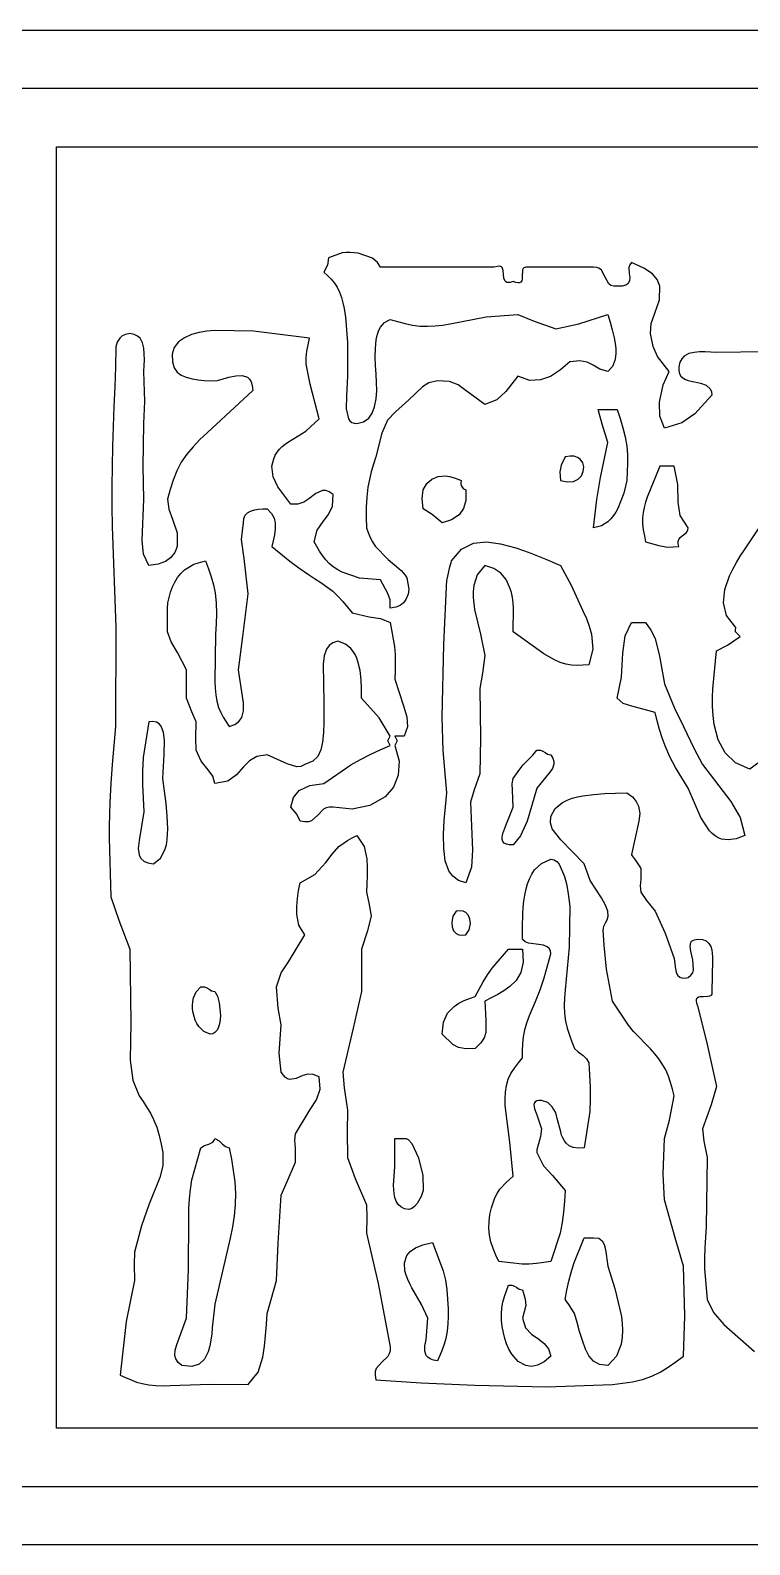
# Model space of a CAD drawing. Extents: x -1323 to 1705, y -706 to 926.
# Drawn here: x 258.9 to 283.6, y -57.6 to -5.6 of the extents above; entities that cross this region are included whole.
import ezdxf

# ---------------------------------------------------------------- set-up
doc = ezdxf.new("R2010")
doc.units = 0
doc.layers.add('CAMADA_1', color=7, linetype='CONTINUOUS')

msp = doc.modelspace()

# ---------------------------------------------------------------- linework, layer by layer
at = {"layer": 'CAMADA_1'}
for points in [[(255.8112, -5.6467), (385.8113, -5.6467), (385.8113, -57.6467), (255.8112, -57.6467), (255.8112, -5.6467)], [(383.8113, -55.6467), (383.8113, -7.6467), (257.8113, -7.6467), (257.8113, -55.6467), (383.8113, -55.6467)], [(381.8113, -53.6467), (259.8113, -53.6467), (259.8113, -9.6467), (381.8113, -9.6467), (381.8113, -53.6467)], [(278.7407, -19.7999), (278.5514, -19.1699), (278.4156, -18.6619), (279.0659, -18.6619), (279.1682, -18.9769), (279.2623, -19.2929), (279.34, -19.611), (279.3932, -19.9321), (279.4154, -20.2213), (279.4181, -20.5129), (279.4078, -20.8062), (279.391, -21.1003), (279.2937, -21.5369), (279.0863, -22.0678), (279.0162, -22.192), (278.9372, -22.3106), (278.8478, -22.4211), (278.7466, -22.5213), (278.5205, -22.6655), (278.2531, -22.7259), (278.3715, -21.7622), (278.4947, -21.0006), (278.7407, -19.7999)], [(277.115, -21.1003), (277.3606, -21.156), (277.5638, -21.1369), (277.7231, -21.0594), (277.8365, -20.94), (277.902, -20.7951), (277.9178, -20.6412), (277.8819, -20.4947), (277.7924, -20.3723), (277.7021, -20.3119), (277.5866, -20.2745), (277.4453, -20.2647), (277.2777, -20.2875), (277.1377, -20.5766), (277.1005, -20.8127), (277.115, -21.1003)], [(280.0412, -23.2137), (280.4946, -23.3325), (280.7962, -23.3949), (281.1791, -23.3762), (281.1605, -23.2764), (281.1619, -23.1964), (281.1797, -23.1329), (281.2294, -23.0607), (281.2965, -23.0059), (281.4359, -22.9015), (281.4712, -22.8554), (281.4951, -22.7981), (281.5043, -22.7259), (281.2323, -22.3063), (281.156, -21.854), (281.1508, -21.2444), (281.0165, -20.6128), (280.5289, -20.6128), (280.0893, -21.6801), (280.0343, -21.8537), (279.9881, -22.0293), (279.9542, -22.2065), (279.9366, -22.3845), (279.9393, -22.5914), (279.9621, -22.7987), (279.9983, -23.0061), (280.0412, -23.2137)], [(272.401, -22.0758), (272.3606, -21.7185), (272.4052, -21.4297), (272.5212, -21.2089), (272.6951, -21.0553), (272.9136, -20.9683), (273.1631, -20.9472), (273.3006, -20.9658), (273.4355, -21.0013), (273.5688, -21.048), (273.7013, -21.1003), (273.6956, -21.1971), (273.7075, -21.2762), (273.7361, -21.3387), (273.7899, -21.3923), (273.8638, -21.4255), (273.8614, -21.7872), (273.7812, -22.0711), (273.6316, -22.2856), (273.3772, -22.4604), (273.051, -22.5634), (272.7055, -22.2719), (272.401, -22.0758)], [(271.2629, -30.2038), (271.1817, -30.0411), (271.2629, -29.8786), (270.8841, -29.2562), (270.2877, -28.5782), (270.285, -28.2603), (270.2705, -27.9443), (270.2325, -27.6319), (270.1591, -27.3249), (270.1163, -27.2028), (270.0637, -27.0847), (269.9991, -26.9737), (269.9205, -26.8726), (269.7278, -26.7199), (269.4748, -26.6274), (269.3001, -26.6813), (269.1694, -26.7711), (269.0766, -26.8927), (268.9959, -27.1257), (268.9679, -27.4072), (268.9871, -28.7407), (268.9913, -29.0795), (268.9895, -29.4178), (268.9753, -29.7554), (268.9427, -30.0919), (268.8898, -30.3585), (268.7835, -30.58), (268.6053, -30.7479), (268.3369, -30.8539), (268.2021, -30.9274), (268.0553, -30.9378), (267.7338, -30.8304), (267.0363, -30.5289), (266.6885, -30.5862), (266.4324, -30.7356), (266.2295, -30.938), (265.9865, -31.2109), (265.6862, -31.4264), (265.2483, -31.5044), (265.1775, -31.2567), (265.0179, -31.0357), (264.7757, -30.7406), (264.598, -30.3663), (264.593, -29.9548), (264.598, -29.391), (264.4592, -29.0496), (264.2729, -28.5782), (264.2722, -28.1223), (264.2729, -27.6027), (263.9634, -27.0066), (263.7416, -26.6424), (263.6227, -26.3023), (263.6136, -25.4986), (263.6352, -25.3081), (263.6706, -25.1195), (263.7215, -24.9344), (263.7893, -24.7543), (263.8692, -24.5924), (263.9653, -24.4396), (264.0778, -24.2992), (264.2068, -24.1745), (264.524, -23.979), (264.923, -23.864), (265.0224, -24.1365), (265.115, -24.4102), (265.1938, -24.686), (265.2521, -24.9653), (265.2895, -25.3152), (265.2966, -25.6695), (265.2849, -26.026), (265.266, -26.3821), (265.2425, -28.0077), (265.2534, -28.2352), (265.2745, -28.4611), (265.3124, -28.6825), (265.3737, -28.8961), (265.446, -29.0671), (265.534, -29.2324), (265.6323, -29.3939), (265.7359, -29.5536), (265.9332, -29.4811), (266.0743, -29.3772), (266.1668, -29.2463), (266.231, -29.0093), (266.2282, -28.7371), (266.0611, -27.6027), (266.2057, -26.4588), (266.3862, -25.0018), (266.2556, -23.788), (266.1607, -23.1312), (266.2236, -22.5634), (266.2348, -22.412), (266.2823, -22.297), (266.361, -22.2132), (266.4656, -22.1552), (266.6018, -22.1119), (266.7436, -22.0887), (266.889, -22.0789), (267.0363, -22.0758), (267.189, -22.2331), (267.2769, -22.3933), (267.3129, -22.5618), (267.3175, -22.7659), (267.2938, -22.9696), (267.2511, -23.1729), (267.1989, -23.3762), (267.5059, -23.6255), (267.816, -23.8709), (268.1323, -24.1085), (268.458, -24.3345), (268.6722, -24.4727), (268.8863, -24.6107), (269.095, -24.7546), (269.293, -24.9107), (269.4739, -25.0805), (269.6433, -25.2637), (269.8048, -25.4557), (269.9626, -25.6521), (270.5462, -25.7836), (270.9378, -25.8471), (271.2629, -25.9771), (271.4187, -26.804), (271.4393, -27.0831), (271.4437, -27.3639), (271.4372, -27.6456), (271.4254, -27.9279), (271.7223, -28.8436), (271.8393, -29.2149), (271.8678, -29.5629), (271.7507, -29.8786), (271.4254, -29.8786), (271.5068, -30.0411), (271.4254, -30.2038), (271.5705, -30.7448), (271.5452, -31.2247), (271.3762, -31.6345), (271.0903, -31.9652), (270.5734, -32.2676), (269.9596, -32.392), (269.3123, -32.3172), (269.1766, -32.317), (269.0678, -32.3436), (268.9799, -32.3911), (268.7841, -32.6016), (268.5679, -32.7918), (268.4641, -32.8235), (268.3349, -32.8297), (268.1742, -32.8045), (268.0576, -32.5637), (267.8492, -32.3172), (267.9475, -31.9862), (268.143, -31.7525), (268.5112, -31.5746), (268.9871, -31.5044), (269.9212, -30.8647), (270.2466, -30.6823), (270.5806, -30.5146), (270.9203, -30.3567), (271.2629, -30.2038)], [(277.7653, -25.327), (277.8899, -25.5842), (278.0065, -25.8442), (278.1073, -26.1097), (278.1841, -26.3837), (278.2262, -26.8986), (278.0905, -27.4402), (277.8905, -27.4495), (277.692, -27.452), (277.4963, -27.4413), (277.3049, -27.4104), (277.1068, -27.3503), (276.9147, -27.2665), (276.728, -27.1656), (276.5461, -27.0545), (275.4895, -26.3023), (275.5025, -25.4765), (275.4889, -25.3008), (275.4655, -25.1262), (275.4301, -24.954), (275.3805, -24.7856), (275.2519, -24.5079), (275.0691, -24.2842), (274.8255, -24.1214), (274.5141, -24.0265), (274.2601, -24.3419), (274.1375, -24.7086), (274.1155, -24.9149), (274.1162, -25.1221), (274.1355, -25.3288), (274.169, -25.5338), (274.3731, -26.3775), (274.5141, -27.1152), (274.4401, -27.7188), (274.3516, -28.253), (274.3716, -29.9494), (274.3516, -31.1789), (274.1547, -31.7317), (274.0265, -32.1545), (274.0942, -33.8023), (274.0593, -34.3867), (273.8638, -34.9179), (273.612, -34.8345), (273.42, -34.6968), (273.2805, -34.5114), (273.1544, -34.1592), (273.1064, -33.7383), (273.1001, -33.2609), (273.1222, -32.7837), (273.1633, -32.3065), (273.2138, -31.8294), (273.0868, -30.3776), (273.051, -29.2283), (273.1127, -26.7337), (273.2138, -24.5142), (273.2134, -24.519), (273.2144, -24.5197), (273.2153, -24.5173), (273.217, -24.5119), (273.2213, -24.4962), (273.2321, -24.4518), (273.3221, -24.0645), (273.3587, -23.9178), (273.3702, -23.879), (273.3762, -23.864), (273.7217, -23.4672), (274.125, -23.2617), (274.5748, -23.2113), (275.0594, -23.2801), (275.3249, -23.345), (275.587, -23.4213), (275.8461, -23.5073), (276.1028, -23.6014), (276.6109, -23.8074), (277.115, -24.0265), (277.4857, -24.6936), (277.7653, -25.327)], [(279.0659, -28.5782), (279.2086, -27.8562), (279.2535, -27.0362), (279.3358, -26.4389), (279.5534, -25.9771), (280.0412, -25.9771), (280.2262, -26.2475), (280.3742, -26.5328), (280.5127, -27.1391), (280.6915, -28.0905), (281.0371, -28.9209), (281.3418, -29.5536), (281.6997, -30.2998), (281.9919, -30.8539), (282.9712, -32.1282), (283.2933, -32.6725), (283.4549, -33.2923), (283.1474, -33.4111), (282.88, -33.4489), (282.6486, -33.416), (282.5335, -33.3697), (282.4261, -33.3056), (282.3274, -33.2272), (282.2383, -33.1381), (281.9423, -32.6745), (281.5043, -31.6667), (281.2839, -31.3137), (281.0723, -30.9571), (280.8781, -30.5932), (280.7101, -30.2183), (280.6079, -29.9369), (280.5197, -29.6498), (280.4406, -29.3587), (280.3662, -29.0658), (279.5729, -28.8579), (279.2738, -28.7636), (279.0659, -28.5782)], [(263.1349, -34.2678), (263.3773, -34.069), (263.5288, -33.7927), (263.5788, -33.6157), (263.6082, -33.4348), (263.6222, -33.2513), (263.6256, -33.067), (263.6112, -32.6324), (263.5737, -32.2006), (263.5208, -31.7707), (263.4602, -31.3417), (263.4989, -30.5127), (263.5167, -30.0243), (263.4866, -29.7552), (263.4037, -29.5444), (263.332, -29.4638), (263.2381, -29.4091), (263.119, -29.3838), (262.9724, -29.391), (262.787, -30.6202), (262.7632, -31.083), (262.7647, -31.5475), (262.7831, -32.0132), (262.8099, -32.4795), (262.6397, -33.4721), (262.6158, -33.7364), (262.6466, -33.9643), (262.7056, -34.0828), (262.8025, -34.1757), (262.9435, -34.2389), (263.1349, -34.2678)], [(276.3022, -30.3663), (276.4265, -30.3635), (276.5165, -30.3949), (276.5892, -30.4435), (276.6758, -30.5), (276.79, -30.5289), (276.8588, -30.6429), (276.8905, -30.7492), (276.8903, -30.8491), (276.8413, -30.9895), (276.7495, -31.1225), (276.3022, -31.6667), (276.1231, -32.3004), (275.9772, -32.8045), (275.7435, -33.3109), (275.4895, -33.6174), (275.3582, -33.6168), (275.2587, -33.5964), (275.1878, -33.5582), (275.1423, -33.5041), (275.1181, -33.427), (275.118, -33.335), (275.1376, -33.231), (275.2375, -32.9534), (275.4895, -32.3172), (275.4709, -31.7387), (275.459, -31.519), (275.4895, -31.3417), (275.6016, -31.1795), (275.7175, -31.0207), (275.841, -30.8687), (275.9758, -30.727), (276.1705, -30.5402), (276.3022, -30.3663)], [(275.8147, -36.8686), (275.8096, -36.4286), (275.8192, -35.9903), (275.834, -35.7722), (275.8579, -35.5552), (275.8928, -35.3394), (275.9404, -35.125), (275.99, -34.9532), (276.0524, -34.7859), (276.1309, -34.6266), (276.2288, -34.4788), (276.4696, -34.2522), (276.79, -34.1051), (276.8949, -34.1258), (276.9883, -34.1855), (277.0708, -34.2786), (277.26, -34.7049), (277.3232, -34.9592), (277.3709, -35.2153), (277.4082, -35.4727), (277.4403, -35.7307), (277.4115, -37.1268), (277.2724, -38.5912), (277.2544, -38.8643), (277.2481, -39.1372), (277.2596, -39.4082), (277.2948, -39.6752), (277.3504, -39.9125), (277.4244, -40.1462), (277.5105, -40.3774), (277.6028, -40.6075), (277.7267, -40.7286), (277.8955, -40.8481), (278.016, -40.9579), (278.0905, -41.0952), (278.1177, -41.5147), (278.1372, -41.9336), (278.1414, -42.3515), (278.1224, -42.7679), (277.9278, -44.0214), (277.7218, -44.0345), (277.5544, -44.0088), (277.4209, -43.9493), (277.3161, -43.8611), (277.2507, -43.7756), (277.1987, -43.6805), (277.1573, -43.579), (277.1236, -43.4745), (277.0082, -43.0107), (276.9778, -42.9038), (276.9408, -42.799), (276.8938, -42.6988), (276.834, -42.6058), (276.6824, -42.4679), (276.465, -42.3958), (276.3704, -42.3949), (276.2999, -42.4089), (276.2509, -42.4364), (276.2209, -42.476), (276.207, -42.5328), (276.2107, -42.601), (276.2283, -42.6785), (276.3061, -42.8865), (276.465, -43.3709), (276.4263, -43.6318), (276.3623, -43.8821), (276.3101, -44.0929), (276.3007, -44.1546), (276.3003, -44.1715), (276.3022, -44.1838), (276.5355, -44.6329), (276.8475, -44.9732), (277.2777, -45.4843), (277.2531, -45.8545), (277.2209, -46.223), (277.1734, -46.5882), (277.103, -46.9484), (276.79, -47.9227), (276.5412, -47.9594), (276.2925, -47.9908), (276.0438, -48.0112), (275.7954, -48.0154), (275.0019, -47.9227), (274.9005, -47.7), (274.8073, -47.4756), (274.7305, -47.2481), (274.6783, -47.0159), (274.657, -46.7826), (274.6639, -46.5461), (274.6955, -46.309), (274.7486, -46.0741), (274.8002, -45.9038), (274.8637, -45.7391), (274.9414, -45.5828), (275.0354, -45.4377), (275.2473, -45.2056), (275.4895, -44.9965), (275.3738, -43.8254), (275.221, -42.5714), (275.2142, -42.3379), (275.2242, -42.1056), (275.2575, -41.8791), (275.3209, -41.6632), (275.4144, -41.468), (275.5336, -41.2836), (275.6699, -41.1063), (275.8147, -40.9326), (275.8167, -40.6889), (275.8253, -40.4468), (275.8471, -40.2076), (275.8886, -39.9729), (275.9606, -39.724), (276.0536, -39.4797), (276.1573, -39.2376), (276.2616, -38.9953), (276.4163, -38.5918), (276.5517, -38.183), (276.6741, -37.7705), (276.79, -37.3563), (276.7741, -37.2503), (276.731, -37.1715), (276.6655, -37.1151), (276.5348, -37.0629), (276.3792, -37.0356), (276.0188, -36.9863), (275.9018, -36.9423), (275.8147, -36.8686)], [(273.8638, -36.7063), (273.9779, -36.5313), (274.0227, -36.3123), (274.0091, -36.1661), (273.9569, -36.0365), (273.8632, -35.9382), (273.7762, -35.8972), (273.6683, -35.8808), (273.5388, -35.8934), (273.4248, -36.0684), (273.3799, -36.2874), (273.3935, -36.4336), (273.4456, -36.5631), (273.5393, -36.6614), (273.6265, -36.7024), (273.7344, -36.7188), (273.8638, -36.7063)], [(275.3269, -37.194), (275.8147, -37.194), (275.8311, -37.6427), (275.7504, -37.9944), (275.5915, -38.268), (275.3735, -38.4823), (275.1729, -38.6281), (274.96, -38.756), (274.7391, -38.8719), (274.5141, -38.9819), (274.5495, -39.6331), (274.5514, -40.0612), (274.4974, -40.2416), (274.3826, -40.4173), (274.189, -40.6075), (273.8677, -40.6253), (273.6159, -40.5738), (273.4159, -40.4702), (273.051, -40.1198), (273.0961, -39.7097), (273.2395, -39.3979), (273.462, -39.1652), (273.6281, -39.0542), (273.8076, -38.9644), (273.996, -38.8885), (274.189, -38.8196), (274.3244, -38.5708), (274.4636, -38.3249), (274.6108, -38.0845), (274.7697, -37.8526), (275.3269, -37.194)], [(265.0857, -40.1198), (264.8704, -40.0246), (264.6986, -39.8562), (264.6284, -39.7477), (264.572, -39.6317), (264.5289, -39.5101), (264.4986, -39.3845), (264.481, -39.257), (264.4765, -39.1285), (264.4862, -39.0004), (264.5108, -38.874), (264.6044, -38.6572), (264.7605, -38.4942), (264.8847, -38.4914), (264.9747, -38.5229), (265.0475, -38.5716), (265.1341, -38.628), (265.2483, -38.6569), (265.3322, -38.8148), (265.3976, -39.0458), (265.44, -39.4752), (265.4194, -39.7127), (265.358, -39.9152), (265.3098, -39.9959), (265.249, -40.0589), (265.1745, -40.1012), (265.0857, -40.1198)], [(265.2483, -49.386), (265.1577, -50.2024), (265.137, -50.4108), (265.1111, -50.6183), (265.0731, -50.8229), (265.016, -51.0226), (264.8937, -51.2715), (264.7118, -51.4476), (264.4555, -51.5303), (264.1102, -51.4989), (263.9866, -51.3859), (263.9101, -51.27), (263.874, -51.1508), (263.8811, -50.9652), (263.9419, -50.7703), (264.2729, -49.8733), (264.3353, -48.1984), (264.3469, -46.4262), (264.3559, -46.0978), (264.3738, -45.7701), (264.4053, -45.4443), (264.4552, -45.1217), (264.7605, -44.0214), (264.886, -43.9438), (265.0377, -43.8921), (265.1726, -43.8238), (265.2205, -43.7701), (265.2483, -43.6964), (265.3952, -43.7769), (265.5091, -43.8905), (265.6064, -43.972), (265.7359, -44.0214), (265.8123, -44.4108), (265.8797, -44.8004), (265.9292, -45.1906), (265.9519, -45.5816), (265.942, -45.9658), (265.9047, -46.3502), (265.8471, -46.7339), (265.7763, -47.116), (265.2483, -49.386)], [(271.9132, -46.1348), (271.7563, -46.1088), (271.6325, -46.0498), (271.538, -45.9612), (271.4699, -45.8465), (271.4252, -45.7201), (271.3994, -45.5879), (271.3879, -45.4521), (271.3864, -45.3154), (271.4271, -44.6603), (271.4254, -43.6964), (271.7507, -43.6964), (271.8179, -43.6988), (271.8852, -43.731), (272.016, -43.8713), (272.2436, -44.3657), (272.3875, -44.9725), (272.401, -45.4843), (272.3311, -45.6925), (272.196, -45.9254), (272.1077, -46.0284), (272.0123, -46.1023), (271.9132, -46.1348)], [(272.5635, -49.8733), (272.341, -49.4), (272.0108, -48.8273), (271.9369, -48.686), (271.8708, -48.5411), (271.8158, -48.3921), (271.775, -48.2386), (271.7556, -47.9645), (271.8355, -47.7177), (271.9563, -47.5735), (272.1402, -47.4492), (272.3942, -47.3479), (272.726, -47.2726), (273.0905, -48.2375), (273.1628, -48.5588), (273.2108, -48.886), (273.2398, -49.2176), (273.2551, -49.552), (273.2595, -49.8084), (273.2532, -50.0635), (273.23, -50.3156), (273.1842, -50.5627), (273.127, -50.7602), (273.0555, -50.9542), (272.9744, -51.146), (272.8886, -51.3366), (272.7504, -51.3058), (272.6429, -51.2643), (272.5628, -51.2127), (272.5069, -51.1515), (272.4551, -51.0028), (272.4618, -50.8226), (272.5016, -50.6151), (272.5635, -49.8733)], [(277.9278, -47.1099), (278.2531, -47.1099), (278.4316, -47.1253), (278.5489, -47.2085), (278.6198, -47.3431), (278.659, -47.5124), (278.7407, -48.0854), (278.9867, -48.8497), (279.2121, -49.808), (279.2398, -50.0454), (279.2504, -50.2841), (279.2393, -50.5223), (279.2019, -50.7583), (279.0411, -51.1675), (278.7407, -51.4989), (278.4595, -51.4619), (278.2499, -51.346), (278.0959, -51.1643), (277.9815, -50.9291), (277.8696, -50.6303), (277.7725, -50.3266), (277.6852, -50.0196), (277.6028, -49.711), (277.5117, -49.5634), (277.4003, -49.4029), (277.3068, -49.2696), (277.2839, -49.2351), (277.279, -49.2266), (277.2777, -49.2235), (277.3401, -48.9119), (277.4072, -48.602), (277.4837, -48.295), (277.5741, -47.9925), (277.9278, -47.1099)], [(276.79, -51.1739), (276.5541, -51.369), (276.3301, -51.4831), (276.1196, -51.5238), (275.9242, -51.4983), (275.6629, -51.3523), (275.4443, -51.0993), (275.347, -50.9299), (275.2683, -50.7507), (275.2056, -50.5641), (275.1565, -50.3723), (275.1164, -50.1591), (275.0923, -49.9444), (275.0871, -49.73), (275.1034, -49.5177), (275.14, -49.3191), (275.1931, -49.1231), (275.2573, -48.9289), (275.3269, -48.7355), (275.4512, -48.7327), (275.5411, -48.7642), (275.6139, -48.8128), (275.7006, -48.8692), (275.8147, -48.8982), (275.903, -49.2114), (275.9227, -49.4309), (275.8147, -49.8733), (275.9172, -50.1958), (276.1232, -50.4146), (276.373, -50.5897), (276.5608, -50.7356), (276.7096, -50.9207), (276.79, -51.1739)]]:
    msp.add_lwpolyline(points, close=True, dxfattribs=at)
for points in [[(284.1357, -16.6848), (282.4795, -16.7113), (282.2853, -16.6977), (282.0913, -16.6892), (281.898, -16.691), (281.7055, -16.7081), (281.5241, -16.7493), (281.3688, -16.8354), (281.2849, -16.9248), (281.2207, -17.0446), (281.1791, -17.199), (281.1783, -17.3319), (281.2042, -17.438), (281.2532, -17.5211), (281.3217, -17.5847), (281.4106, -17.6368), (281.508, -17.6734), (281.6107, -17.6992), (281.7159, -17.7188), (281.9288, -17.7599), (282.1262, -17.8369), (282.2638, -17.9635), (282.3028, -18.0566), (282.3171, -18.1743), (281.7375, -18.8106), (281.2814, -19.1284), (280.6915, -19.3122), (280.5257, -18.8969), (280.5147, -18.4207), (280.648, -17.8254), (280.854, -17.3616), (280.451, -16.8508), (280.2972, -16.5094), (280.2037, -16.061), (280.2327, -15.7143), (280.3549, -15.3614), (280.5164, -14.9033), (280.5289, -14.4354), (280.4363, -14.2053), (280.2806, -14.0148), (279.9806, -13.8097), (279.5534, -13.6226), (279.4939, -13.699), (279.4697, -13.7894), (279.482, -13.9928), (279.4993, -14.1296), (279.4929, -14.2538), (279.4361, -14.3538), (279.3573, -14.4014), (279.2366, -14.4297), (279.0659, -14.4354), (278.9448, -14.4346), (278.8516, -14.4057), (278.7811, -14.3544), (278.6495, -14.1203), (278.5228, -13.8812), (278.4561, -13.8259), (278.368, -13.7921), (278.2531, -13.7851), (275.9772, -13.7851), (275.9279, -13.7816), (275.8889, -13.7884), (275.859, -13.8042), (275.8371, -13.8279), (275.818, -13.8693), (275.808, -13.9196), (275.8039, -14.0692), (275.7994, -14.1854), (275.7849, -14.2478), (275.7546, -14.2943), (275.7303, -14.3106), (275.6992, -14.3201), (275.6603, -14.3218), (275.5859, -14.3083), (275.4895, -14.2729), (275.3871, -14.3041), (275.3093, -14.3107), (275.2695, -14.3031), (275.2382, -14.2872), (275.214, -14.2639), (275.1751, -14.1606), (275.1644, -14.029), (275.1537, -13.8975), (275.1148, -13.7941), (275.0906, -13.7709), (275.0592, -13.7549), (275.0194, -13.7473), (274.9417, -13.7538), (274.8393, -13.7851), (270.9378, -13.7851), (270.8316, -13.6144), (270.6564, -13.4756), (270.1702, -13.304), (270.0327, -13.2829), (269.8942, -13.2724), (269.7565, -13.2746), (269.6209, -13.2918), (269.1498, -13.4601), (269.1138, -13.7104), (268.9871, -13.9478), (269.1148, -14.0692), (269.2374, -14.1938), (269.3496, -14.3246), (269.4464, -14.4648), (269.5321, -14.6356), (269.5969, -14.8181), (269.6456, -15.0083), (269.6834, -15.2023), (269.7278, -15.4939), (269.7602, -15.7849), (269.7824, -16.0755), (269.7961, -16.3656), (269.8048, -16.9451), (269.7998, -17.524), (269.7629, -18.1973), (269.7549, -18.6406), (269.8332, -18.9877), (269.8825, -19.059), (269.9464, -19.1114), (270.0267, -19.1424), (270.1251, -19.1496), (270.3566, -19.0865), (270.5295, -18.9649), (270.6518, -18.7926), (270.7316, -18.5776), (270.7847, -18.3017), (270.8037, -18.0204), (270.7996, -17.7359), (270.7833, -17.4509), (270.7647, -17.1562), (270.7538, -16.8631), (270.7594, -16.571), (270.7904, -16.2794), (270.8122, -16.1637), (270.842, -16.05), (270.8826, -15.9402), (270.9366, -15.8364), (271.0732, -15.6784), (271.2629, -15.5734), (271.52, -15.6469), (271.7779, -15.7138), (272.0371, -15.7674), (272.2985, -15.8012), (272.5547, -15.8105), (272.8122, -15.799), (273.0697, -15.7706), (273.3259, -15.7294), (274.5637, -15.4853), (275.6522, -15.4107), (276.2121, -15.6365), (276.9525, -15.8985), (277.7448, -15.7212), (278.7407, -15.4107), (278.8208, -15.6726), (278.895, -15.9359), (278.9572, -16.2021), (279.0015, -16.4724), (279.014, -16.6004), (279.0181, -16.7288), (279.0108, -16.8567), (278.989, -16.9831), (278.9009, -17.1944), (278.7407, -17.3616), (278.4635, -17.2811), (278.2374, -17.1496), (278.0364, -17.0472), (277.7841, -16.996), (277.4403, -17.0363), (277.2817, -17.1728), (277.1198, -17.304), (276.9514, -17.4245), (276.7734, -17.5289), (276.4337, -17.6539), (276.06, -17.6665), (275.6522, -17.524), (275.2435, -18.0453), (274.9365, -18.33), (274.5141, -18.4994), (273.8289, -17.9969), (273.5998, -17.8216), (273.3089, -17.7089), (272.8886, -17.6866), (272.5942, -17.7513), (272.3719, -17.8837), (271.9132, -18.3369), (271.4451, -18.7434), (271.1768, -19.0375), (270.9812, -19.4821), (270.7753, -20.2875), (270.6953, -20.5476), (270.62, -20.8085), (270.5542, -21.0707), (270.5027, -21.335), (270.4621, -21.6787), (270.445, -22.0258), (270.4436, -22.3753), (270.4501, -22.7259), (270.5152, -22.8932), (270.5849, -23.0575), (270.664, -23.2157), (270.7571, -23.3647), (271.1979, -23.8151), (271.5668, -24.1288), (271.6453, -24.2014), (271.7191, -24.278), (271.784, -24.36), (271.8353, -24.4486), (271.9132, -24.8393), (271.8817, -25.0137), (271.8063, -25.1961), (271.7251, -25.3025), (271.6114, -25.3921), (271.4592, -25.4571), (271.2629, -25.4896), (271.2646, -25.2018), (271.1922, -24.988), (270.9378, -24.5142), (270.2112, -24.454), (269.6216, -24.2568), (269.4638, -24.1691), (269.3146, -24.0677), (269.1764, -23.9531), (269.0515, -23.8255), (268.9399, -23.6838), (268.8404, -23.5325), (268.7492, -23.3747), (268.662, -23.2137), (268.76, -22.811), (268.962, -22.5124), (269.1461, -22.2716), (269.2818, -21.9824), (269.3123, -21.5881), (269.1767, -21.4936), (269.0543, -21.4502), (268.9418, -21.4491), (268.7083, -21.5564), (268.4726, -21.7354), (268.2963, -21.8457), (268.0921, -21.9147), (267.8492, -21.9131), (267.4128, -21.3221), (267.2432, -20.9849), (267.1989, -20.6128), (267.234, -20.485), (267.2737, -20.3602), (267.3225, -20.2411), (267.3848, -20.1307), (267.4648, -20.0301), (267.5591, -19.9397), (267.6637, -19.8579), (267.7742, -19.783), (268.3659, -19.4154), (268.8245, -18.9872), (268.517, -17.7992), (268.3795, -17.1124), (268.3819, -16.8909), (268.408, -16.6688), (268.4498, -16.4462), (268.4995, -16.2235), (266.5727, -15.9765), (265.2396, -15.9562), (264.9689, -15.9807), (264.7017, -16.0243), (264.4436, -16.0958), (264.2002, -16.2039), (263.9945, -16.3494), (263.8512, -16.5343), (263.7786, -16.7621), (263.7851, -17.0363), (263.8465, -17.2359), (263.9507, -17.3828), (264.0908, -17.4867), (264.2598, -17.5569), (264.4614, -17.6105), (264.6671, -17.6459), (264.8757, -17.6693), (265.0857, -17.6866), (265.3345, -17.6667), (265.7232, -17.5623), (265.9605, -17.5096), (266.1798, -17.4993), (266.363, -17.5603), (266.4355, -17.6266), (266.492, -17.7216), (266.5305, -17.8488), (266.5487, -18.0119), (264.976, -19.4632), (264.7308, -19.7005), (264.4954, -19.9457), (264.2794, -20.2035), (264.0927, -20.4789), (263.9407, -20.7771), (263.8183, -21.0922), (263.7155, -21.4186), (263.6227, -21.7506), (263.6591, -22.0862), (263.7886, -22.4382), (263.9517, -22.9025), (263.9477, -23.3762), (263.8658, -23.5723), (263.7267, -23.7568), (263.5484, -23.8884), (263.3012, -23.9827), (262.9724, -24.0265), (262.7987, -23.6372), (262.7536, -23.1635), (262.8099, -21.7506), (262.7857, -20.6253), (262.8099, -19.1496), (262.8342, -18.3883), (262.8099, -17.3616), (262.8203, -17.1609), (262.8258, -16.9606), (262.8213, -16.761), (262.8019, -16.5624), (262.7595, -16.3772), (262.6742, -16.2234), (262.5871, -16.1446), (262.471, -16.0892), (262.3221, -16.061), (262.177, -16.0897), (262.0634, -16.1418), (261.9777, -16.2141), (261.8928, -16.3526), (261.8494, -16.517), (261.8345, -17.199), (261.8047, -17.8842), (261.7764, -18.5694), (261.7509, -19.2545), (261.7296, -19.9396), (261.7139, -20.6247), (261.7053, -21.3097), (261.7052, -21.9946), (261.715, -22.6794), (261.842, -26.144), (261.8345, -29.5536), (261.7727, -30.2064), (261.7157, -30.8593), (261.6682, -31.5126), (261.6352, -32.1663), (261.6237, -32.5707), (261.6187, -32.9753), (261.6191, -33.3801), (261.6242, -33.7851), (261.6329, -34.1901), (261.6443, -34.5953), (261.6576, -35.0005), (261.6718, -35.4057), (261.95, -36.1976), (262.3221, -37.194), (262.3596, -39.7181), (262.3397, -41.0094), (262.4257, -41.6965), (262.6474, -42.2331), (262.7829, -42.4298), (262.9136, -42.6287), (263.0343, -42.8319), (263.1402, -43.0415), (263.2473, -43.3152), (263.3312, -43.5991), (263.3996, -43.8898), (263.4602, -44.1838), (263.4542, -44.6379), (263.3571, -45.0389), (262.9724, -45.9721), (262.7223, -46.7024), (262.4847, -47.5977), (262.4741, -48.023), (262.4847, -48.5732), (262.2013, -49.987), (261.9971, -51.8244), (262.1805, -51.9093), (262.3651, -51.9893), (262.5521, -52.0598), (262.7427, -52.1158), (262.9795, -52.16), (263.2211, -52.1821), (263.4655, -52.1883), (263.7106, -52.1849), (265.0814, -52.1341), (266.3862, -52.1494), (266.7285, -51.7213), (266.8878, -51.2069), (266.9466, -50.8323), (266.9869, -50.4582), (267.0147, -50.0845), (267.0363, -49.711), (267.1813, -49.2231), (267.3614, -48.5732), (267.4244, -47.2875), (267.5241, -45.647), (267.7235, -45.1733), (268.0117, -44.5092), (268.0145, -44.0361), (267.9899, -43.7568), (268.0117, -43.5337), (268.5229, -42.7067), (268.7365, -42.3703), (268.8579, -42.0045), (268.8245, -41.583), (268.623, -41.4963), (268.4393, -41.4931), (268.2702, -41.5411), (268.0363, -41.6388), (267.8161, -41.6701), (267.7437, -41.6469), (267.6712, -41.6003), (267.5982, -41.5261), (267.5241, -41.4203), (267.4566, -40.7659), (267.5241, -39.7947), (267.4208, -39.2237), (267.3614, -38.4942), (267.5246, -38.0097), (267.7716, -37.6301), (268.3369, -36.7063), (268.1241, -36.371), (268.0562, -36.011), (268.0566, -35.7347), (268.0819, -35.461), (268.1239, -35.189), (268.1742, -34.9179), (268.6811, -34.638), (269.0573, -34.2274), (269.2717, -33.9384), (269.5086, -33.6773), (269.6489, -33.5657), (269.8011, -33.4673), (269.9611, -33.3776), (270.1251, -33.2923), (270.3727, -33.6676), (270.4618, -34.1017), (270.4763, -34.3892), (270.4759, -34.6748), (270.4655, -34.9592), (270.4501, -35.243), (270.5298, -35.6054), (270.6126, -36.0557), (270.4877, -36.5631), (270.2877, -37.194), (270.2784, -37.8346), (270.2877, -38.6569), (269.9924, -39.9108), (269.6374, -41.4203), (269.6831, -41.9569), (269.7998, -42.7209), (269.7906, -43.4745), (269.7998, -44.3465), (270.0677, -45.0675), (270.4501, -45.9721), (270.4692, -46.4086), (270.4501, -46.9476), (270.8526, -48.6759), (271.2629, -50.8489), (271.2631, -50.9845), (271.2364, -51.0934), (271.1889, -51.1812), (270.9782, -51.377), (270.7881, -51.5932), (270.7564, -51.6969), (270.7502, -51.8261), (270.7753, -51.9867), (272.3358, -52.0873), (274.176, -52.173), (276.6413, -52.2202), (278.9034, -52.1494), (279.2515, -52.1047), (279.5952, -52.0492), (279.93, -51.9719), (280.2515, -51.8621), (280.5376, -51.7233), (280.8121, -51.556), (281.0789, -51.3697), (281.3418, -51.1739), (281.3852, -49.7924), (281.3418, -48.0854), (281.0593, -47.1144), (280.6915, -45.8094), (280.6401, -44.9236), (280.6915, -43.6964), (280.8659, -43.0724), (281.0165, -42.2331), (280.9604, -42.0044), (280.8984, -41.7785), (280.8245, -41.5582), (280.7329, -41.3461), (280.6242, -41.1522), (280.4977, -40.9675), (280.3575, -40.791), (280.2078, -40.6218), (280.0148, -40.42), (279.8197, -40.2219), (279.629, -40.0216), (279.449, -39.8129), (278.9034, -38.9819), (278.7018, -37.8812), (278.6154, -37.058), (278.5781, -36.5435), (278.6044, -36.4111), (278.6679, -36.2971), (278.7231, -36.1933), (278.7551, -36.0646), (278.7407, -35.8934), (278.6609, -35.692), (278.5205, -35.4405), (278.139, -34.8402), (278.0168, -34.5244), (277.9278, -34.2678), (277.1276, -33.4402), (276.8343, -33.0672), (276.7726, -32.865), (276.79, -32.6422), (276.9346, -32.3645), (277.182, -32.1626), (277.3484, -32.0808), (277.5221, -32.0184), (277.7009, -31.9711), (277.8825, -31.935), (278.2576, -31.8829), (278.6345, -31.8528), (279.0124, -31.8374), (279.391, -31.8294), (279.5856, -31.9723), (279.7188, -32.124), (279.7988, -32.2838), (279.8381, -32.5367), (279.8066, -32.8029), (279.5536, -33.9436), (279.5547, -33.9463), (279.56, -33.9553), (279.5844, -33.9921), (279.6834, -34.1328), (279.7977, -34.2967), (279.848, -34.373), (279.8671, -34.4049), (279.8748, -34.4199), (279.8786, -34.4301), (279.8723, -34.7895), (279.8492, -35.0274), (279.8786, -35.243), (280.0704, -35.5224), (280.3662, -35.8934), (280.7161, -36.6438), (281.0165, -37.519), (281.0712, -37.8728), (281.0958, -37.9908), (281.1408, -38.0905), (281.217, -38.1608), (281.2902, -38.1859), (281.385, -38.1898), (281.5043, -38.1691), (281.598, -38.0939), (281.658, -38.0047), (281.6895, -37.9045), (281.6681, -37.5657), (281.595, -37.2659), (281.5703, -37.0992), (281.5933, -36.967), (281.6214, -36.927), (281.6627, -36.8953), (281.7188, -36.8728), (281.8341, -36.858), (281.9919, -36.8686), (282.1201, -36.9164), (282.2136, -36.9991), (282.2771, -37.1117), (282.3116, -37.2236), (282.3297, -37.34), (282.3366, -37.4593), (282.3377, -37.5796), (282.3171, -38.6569), (282.3206, -38.7062), (282.3138, -38.7452), (282.2981, -38.7751), (282.2744, -38.7971), (282.233, -38.8161), (282.1827, -38.8262), (282.0331, -38.8303), (281.9169, -38.8347), (281.8545, -38.8492), (281.808, -38.8794), (281.7917, -38.9038), (281.7822, -38.9349), (281.7804, -38.9737), (281.7939, -39.0482), (281.8293, -39.1446), (282.1361, -40.3735), (282.4795, -41.9081), (282.29, -42.539), (281.9919, -43.3709), (282.0443, -43.7886), (282.1546, -44.3465), (282.1195, -46.7315), (282.0976, -47.091), (282.0761, -47.4505), (282.0622, -47.8096), (282.0627, -48.1685), (282.1546, -49.2233), (282.3757, -49.6698), (282.7337, -50.0832), (283.7801, -51.0116)], [(283.8988, -30.815), (283.6174, -31.0166), (283.1252, -30.8025), (282.7705, -30.4606), (282.5346, -30.0131), (282.3988, -29.4816), (282.3604, -29.1766), (282.3422, -28.8697), (282.3407, -28.5618), (282.3521, -28.254), (282.4795, -26.9526), (282.8597, -26.7605), (283.2924, -26.4649), (283.1298, -26.3023), (283.1251, -26.2897), (283.1242, -26.2727), (283.1319, -26.2188), (283.1382, -26.1713), (283.1377, -26.1582), (283.1351, -26.1476), (283.1298, -26.1398), (282.8229, -25.7383), (282.7119, -25.3025), (282.7571, -24.8458), (282.919, -24.3819), (283.0325, -24.1499), (283.1588, -23.9246), (283.2942, -23.7041), (283.4348, -23.4868), (283.9427, -22.7259)]]:
    msp.add_lwpolyline(points, dxfattribs=at)

doc.saveas('drawing.dxf')
